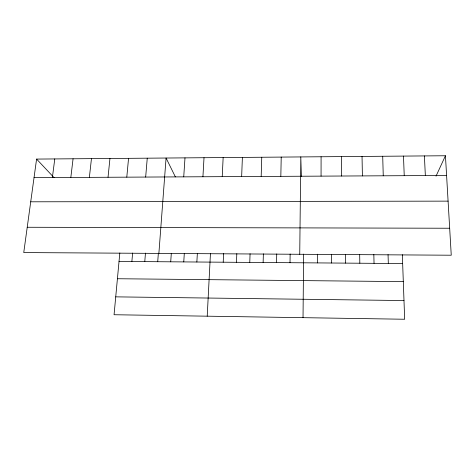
<?xml version="1.0" encoding="UTF-8"?>
<svg xmlns="http://www.w3.org/2000/svg" width="475" height="475" viewBox="0 0 475 475"><rect width="100%" height="100%" fill="white"/><g stroke="black" fill="none" stroke-linecap="round" stroke-linejoin="round"><path stroke-width="0.71" d="M321.064 176.13L321.088 156.762M317.52 262.907L317.543 254.19M303.032 317.668L303.608 254.101M299.737 254.279L300.794 156.928L301.405 176.445M290.011 262.705L290.142 254.018M280.826 176.344L281.218 157.088M276.545 262.604L276.729 253.935M263.132 262.503L263.37 253.852M261.179 176.451L261.749 157.249M249.773 262.402L250.064 253.775M236.467 262.301L236.811 253.692M241.65 176.552L242.393 157.403M223.214 262.206L223.606 253.608M222.229 176.658L223.149 157.563M207.213 316.184L210.455 253.525M196.858 262.01L197.357 253.448M202.926 176.759L204.013 157.718M183.76 261.909L184.306 253.365M183.73 176.86L184.989 157.872M170.715 261.814L171.309 253.288M157.718 261.719L158.359 253.205M158.882 253.407L166.072 158.027L175.37 176.884M144.774 261.618L145.463 253.127M145.665 177.062L147.256 158.181M131.878 261.523L132.62 253.044M119.819 252.967L114.059 314.735L404.664 319.247L402.337 254.713M126.795 177.163L128.553 158.335M108.033 177.264L109.951 158.484M89.377 177.359L91.455 158.638M70.828 177.46L73.067 158.787M52.381 177.555L54.773 158.935M36.587 159.083L23.75 252.569L451.25 255.217L445.437 155.752L36.587 159.083L54.108 177.703M436.026 176.148L445.437 155.752M34.04 177.656L446.589 175.465M30.721 201.804L448.091 201.133M27.223 227.264L449.671 228.237M119.029 261.428L402.657 263.542M117.42 278.736L403.311 281.616M115.728 296.857L403.993 300.556M424.395 155.925L425.351 175.578M403.483 156.091L404.237 175.691M388.057 254.624L388.318 263.435M382.702 156.263L383.254 175.803M373.837 254.535L374.039 263.328M362.039 156.429L362.401 175.91M359.676 254.446L359.824 263.221M345.574 254.362L345.663 263.114M341.501 156.596L341.668 176.023M331.526 254.273L331.562 263.013"/></g></svg>
